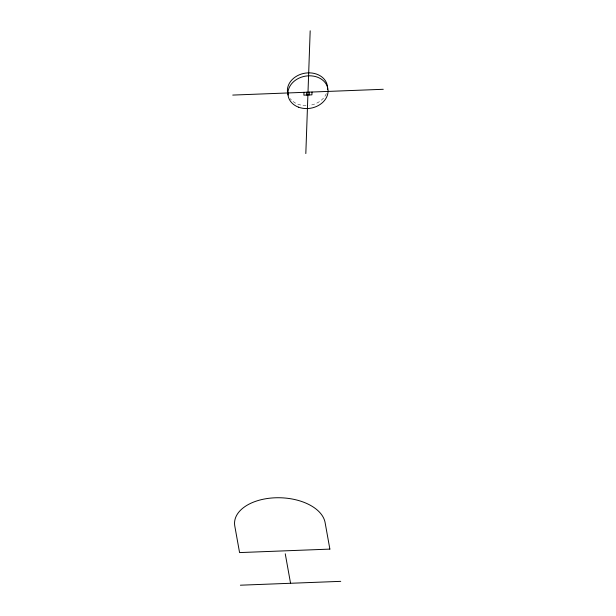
<?xml version="1.0" encoding="UTF-8"?>
<svg xmlns="http://www.w3.org/2000/svg" width="616" height="616" viewBox="0 0 616 616"><rect width="100%" height="100%" fill="white"/><g stroke="black" fill="none" stroke-linecap="round" stroke-linejoin="round"><path stroke-width="0.46" stroke-dasharray="3.08 2.31" d="M326.38 93.563A20.189 16.247 -10.2 0 1 309.409 105.382M306.052 105.629A20.189 16.247 -10.2 0 1 290.213 98.66"/><path stroke-width="0.92" d="M303.981 92.338L303.88 95.164L311.919 94.849L312.019 92.03M306.56 95.056L306.66 92.238M305.821 153.569L310.179 30.8M309.24 94.956L309.34 92.138M232.74 95.08L383.26 89.289M240.386 585.2L340.733 581.35M285.254 553.792L290.56 583.275M288.203 95.033A20.189 16.247 -10.2 0 1 305.528 73.096A20.189 16.247 -10.2 0 1 327.466 89.497M329.876 549.11L239.57 552.583L234.796 526.056A45.422 26.557 2 0 1 275.175 497.79A45.422 26.557 2 0 1 325.102 522.584L329.876 549.11M298.552 107.192A20.189 16.247 -10.2 0 0 328.066 90.39A20.189 16.247 -10.2 0 0 297.382 78.979A20.189 16.247 -10.2 0 0 298.552 107.192"/></g></svg>
